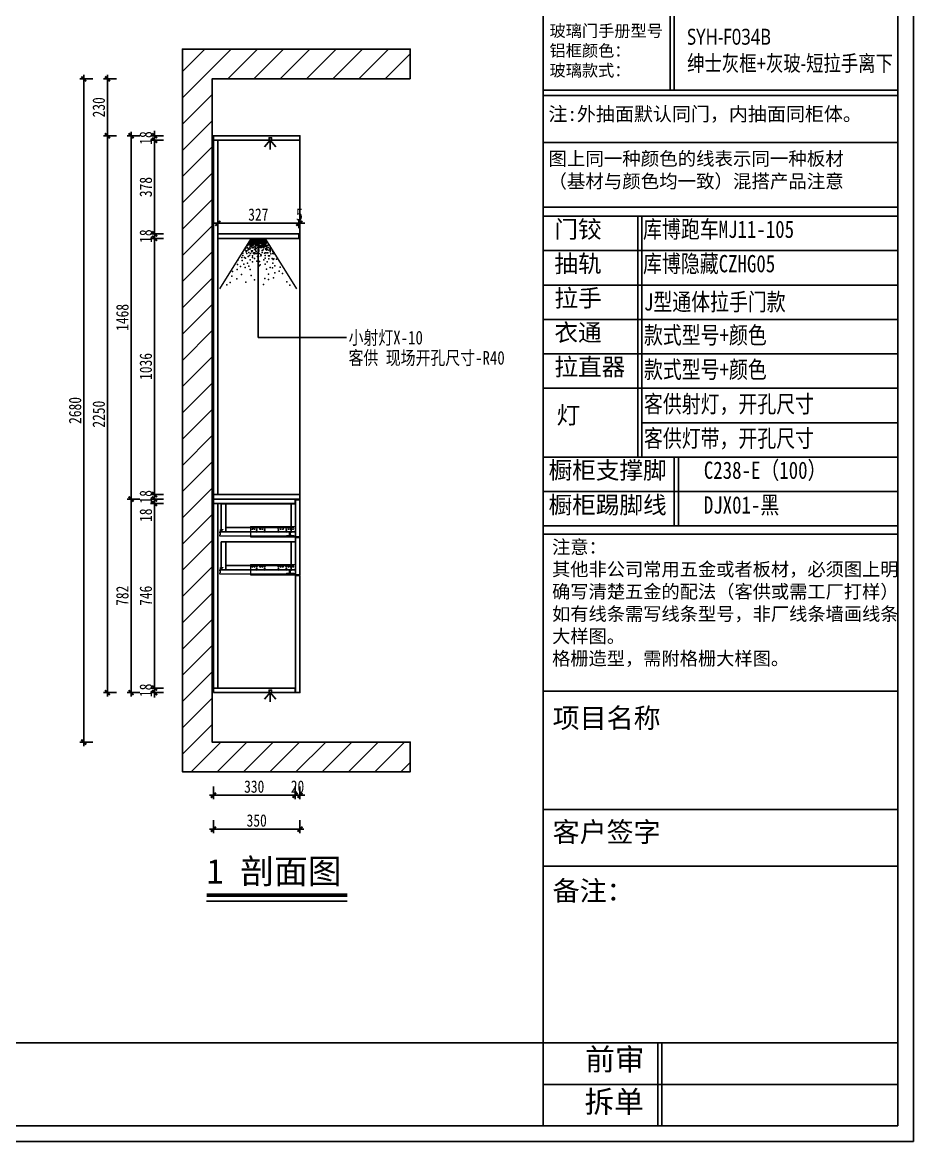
# Model space of a CAD drawing. Header units: millimetres. Extents: x -216611 to 71527, y -70596 to -44669.
# Drawn here: x 57269 to 60872, y -52389 to -47866 of the extents above; entities that cross this region are included whole.
import ezdxf
from ezdxf.enums import TextEntityAlignment as Align

# ---------------------------------------------------------------- set-up
doc = ezdxf.new("R2010")
doc.units = ezdxf.units.MM
for name, color, linetype in [('0 @ 1', 7, 'Continuous'), ('0-标注', 8, 'Continuous'), ('A-土建墙填充', 251, 'Continuous'), ('W-文字', 35, 'Continuous'), ('W-索引符号', 3, 'Continuous'), ('YQ_TEXT', 50, 'Continuous')]:
    doc.layers.add(name, color=color, linetype=linetype)
doc.layers.add('0-五金图层', color=8, linetype='Continuous', lineweight=9)
doc.styles.add('-黑体', font='simhei.ttf', dxfattribs={"width": 0.8})
doc.styles.get("Standard").update_dxf_attribs({"font": 'arial.ttf'})
doc.styles.add('宋体', font='')
doc.styles.add('家具尺寸文字', font='', dxfattribs={"width": 0.8})
doc.styles.add('黑体', font='simhei.ttf')
doc.styles.get('宋体').set_extended_font_data('SimSun')
doc.styles.get('家具尺寸文字').set_extended_font_data('SimSun')
doc.dimstyles.new('固装比例20', dxfattribs={"dimscale": 20, "dimtxt": 2.5, "dimasz": 1, "dimexe": 0.8, "dimexo": 1.2, "dimgap": 0.5, "dimtad": 1, "dimdec": 0, "dimdsep": 46, "dimtxsty": '家具尺寸文字', "dimblk": 'ARCHTICK', "dimcen": 0, "dimdle": 0.8, "dimclrd": 8, "dimclre": 8, "dimclrt": 2, "dimadec": 1, "dimazin": 2, "dimtfac": 1, "dimtdec": 4, "dimtix": 1, "dimtmove": 2, "dimatfit": 2, "dimfxl": 0, "dimtolj": 1, "dimtzin": 0, "dimarcsym": 0})

# ---------------------------------------------------------------- blocks, each defined once
blk = doc.blocks.new('*U69')
at = {"color": 8, "ltscale": 0.4}
for p, q in [((0, 0), (0, -42)), ((180, 0), (0, 0)), ((180, 0), (180, -42)), ((180, -38), (0, -38)), ((180, -42), (0, -42)), ((5, -36), (5, -38)), ((35, -36), (5, -36)), ((25.3, -35), (14.7, -35)), ((14.7, -36), (14.7, -35)), ((17.5, -22.8), (22.5, -22.8)), ((17.5, -22.8), (17.5, -26.2)), ((17.5, -26.2), (22.5, -26.2)), ((18, -35), (18, -26.2)), ((22, -35), (22, -26.2)), ((22.5, -22.8), (22.5, -26.2)), ((25.3, -36), (25.3, -35)), ((35, -36), (35, -38)), ((304.8, -22), (180, -22)), ((304.8, -38), (180, -38)), ((299.7, -12), (291.7, -12)), ((291.7, -12), (291.7, -13.5)), ((299.7, -13.5), (291.7, -13.5)), ((300.2, -22), (300.2, -14)), ((301.7, -22), (301.7, -14)), ((304.8, -26.1), (302.6, -26.1)), ((302.6, -26.1), (302.6, -33.6)), ((304.8, -33.9), (302.6, -33.9)), ((304.8, -22), (304.8, -26.1)), ((304.8, -33.9), (304.8, -38))]:
    blk.add_line(p, q, dxfattribs=at)
for centre in [(8, -8), (17, -8), (26, -8), (35, -8), (35, -20), (49, -8), (58, -8), (67, -8), (67, -20), (123, -8), (123, -20), (132, -8), (141, -8), (155, -8), (155, -20), (164, -8), (173, -8)]:
    blk.add_circle(centre, 3, dxfattribs=at)
for radius in [2, 0.5]:
    blk.add_arc((299.7, -14), radius, 0, 90, dxfattribs=at)
blk = doc.blocks.new('_ArchTick')
at = {"color": 0, "linetype": 'ByBlock', "const_width": 0.4}
blk.add_lwpolyline([(-0.5, -0.5), (0.5, 0.5)], dxfattribs=at)
blk = doc.blocks.new('*D130')
at = {"layer": '0-标注', "color": 8, "lineweight": -2, "transparency": 16777216}
for p, q in [((57839.4, -50556.7), (57787.4, -50556.7)), ((57803.4, -50556.7), (57803.4, -50536.7)), ((57803.4, -50574.7), (57803.4, -50556.7)), ((57839.4, -50574.7), (57787.4, -50574.7)), ((57803.4, -50574.7), (57803.4, -50594.7))]:
    blk.add_line(p, q, dxfattribs=at)
at = {"layer": 'Defpoints', "color": 0, "transparency": 16777216}
for p in [(57803.4, -50556.7), (58041.4, -50556.7), (58041.4, -50574.7)]:
    blk.add_point(p, dxfattribs=at)
at = {"layer": '0-标注', "color": 8, "lineweight": -2, "transparency": 16777216, "xscale": 20, "yscale": 20, "zscale": 20}
for p, rotation in [((57803.4, -50556.7), 270), ((57803.4, -50574.7), 90)]:
    blk.add_blockref('_ArchTick', p, dxfattribs=dict(at, rotation=rotation))
at = {"layer": '0-标注', "color": 2, "transparency": 16777216, "insert": (57768.4, -50565.7), "char_height": 50, "attachment_point": 5, "rotation": 90, "style": '家具尺寸文字'}
blk.add_mtext('\\A1;18', dxfattribs=at)
blk = doc.blocks.new('*D131')
at = {"layer": '0-标注', "color": 8, "lineweight": -2, "transparency": 16777216}
for p, q in [((57803.4, -50572.7), (57803.4, -49794.7)), ((57839.4, -49810.7), (57787.4, -49810.7)), ((57839.4, -50556.7), (57787.4, -50556.7))]:
    blk.add_line(p, q, dxfattribs=at)
at = {"layer": 'Defpoints', "color": 0, "transparency": 16777216}
for p in [(57803.4, -49810.7), (58041.4, -49810.7), (58041.4, -50556.7)]:
    blk.add_point(p, dxfattribs=at)
at = {"layer": '0-标注', "color": 8, "lineweight": -2, "transparency": 16777216, "xscale": 20, "yscale": 20, "zscale": 20}
for p, rotation in [((57803.4, -49810.7), 90), ((57803.4, -50556.7), 270)]:
    blk.add_blockref('_ArchTick', p, dxfattribs=dict(at, rotation=rotation))
at = {"layer": '0-标注', "color": 2, "transparency": 16777216, "insert": (57768.4, -50183.7), "char_height": 50, "attachment_point": 5, "rotation": 90, "style": '家具尺寸文字'}
blk.add_mtext('\\A1;746', dxfattribs=at)
blk = doc.blocks.new('*D132')
at = {"layer": '0-标注', "color": 8, "lineweight": -2, "transparency": 16777216}
for p, q in [((57839.4, -49792.7), (57787.4, -49792.7)), ((57803.4, -49792.7), (57803.4, -49772.7)), ((57803.4, -49810.7), (57803.4, -49792.7)), ((57839.4, -49810.7), (57787.4, -49810.7)), ((57803.4, -49810.7), (57803.4, -49830.7))]:
    blk.add_line(p, q, dxfattribs=at)
at = {"layer": 'Defpoints', "color": 0, "transparency": 16777216}
for p in [(57803.4, -49792.7), (58041.4, -49792.7), (58041.4, -49810.7)]:
    blk.add_point(p, dxfattribs=at)
at = {"layer": '0-标注', "color": 8, "lineweight": -2, "transparency": 16777216, "xscale": 20, "yscale": 20, "zscale": 20}
for p, rotation in [((57803.4, -49792.7), 270), ((57803.4, -49810.7), 90)]:
    blk.add_blockref('_ArchTick', p, dxfattribs=dict(at, rotation=rotation))
at = {"layer": '0-标注', "color": 2, "transparency": 16777216, "insert": (57768.4, -49858), "char_height": 50, "attachment_point": 5, "rotation": 90, "style": '家具尺寸文字'}
blk.add_mtext('\\A1;18', dxfattribs=at)
blk = doc.blocks.new('*D133')
at = {"layer": '0-标注', "color": 8, "lineweight": -2, "transparency": 16777216}
for p, q in [((57839.4, -49774.7), (57787.4, -49774.7)), ((57839.4, -49792.7), (57787.4, -49792.7)), ((57803.4, -49774.7), (57803.4, -49754.7)), ((57803.4, -49792.7), (57803.4, -49774.7)), ((57803.4, -49792.7), (57803.4, -49812.7))]:
    blk.add_line(p, q, dxfattribs=at)
at = {"layer": 'Defpoints', "color": 0, "transparency": 16777216}
for p in [(57803.4, -49774.7), (58041.4, -49774.7), (58041.4, -49792.7)]:
    blk.add_point(p, dxfattribs=at)
at = {"layer": '0-标注', "color": 8, "lineweight": -2, "transparency": 16777216, "xscale": 20, "yscale": 20, "zscale": 20}
for p, rotation in [((57803.4, -49774.7), 270), ((57803.4, -49792.7), 90)]:
    blk.add_blockref('_ArchTick', p, dxfattribs=dict(at, rotation=rotation))
at = {"layer": '0-标注', "color": 2, "transparency": 16777216, "insert": (57768.4, -49783.7), "char_height": 50, "attachment_point": 5, "rotation": 90, "style": '家具尺寸文字'}
blk.add_mtext('\\A1;18', dxfattribs=at)
blk = doc.blocks.new('*D134')
at = {"layer": '0-标注', "color": 8, "lineweight": -2, "transparency": 16777216}
for p, q in [((57839.4, -48739.2), (57787.4, -48739.2)), ((57803.4, -49790.7), (57803.4, -48723.2)), ((57839.4, -49774.7), (57787.4, -49774.7))]:
    blk.add_line(p, q, dxfattribs=at)
at = {"layer": 'Defpoints', "color": 0, "transparency": 16777216}
for p in [(57803.4, -48739.2), (58041.4, -48739.2), (58041.4, -49774.7)]:
    blk.add_point(p, dxfattribs=at)
at = {"layer": '0-标注', "color": 8, "lineweight": -2, "transparency": 16777216, "xscale": 20, "yscale": 20, "zscale": 20}
for p, rotation in [((57803.4, -48739.2), 90), ((57803.4, -49774.7), 270)]:
    blk.add_blockref('_ArchTick', p, dxfattribs=dict(at, rotation=rotation))
at = {"layer": '0-标注', "color": 2, "transparency": 16777216, "insert": (57768.4, -49256.9), "char_height": 50, "attachment_point": 5, "rotation": 90, "style": '家具尺寸文字'}
blk.add_mtext('\\A1;1036', dxfattribs=at)
blk = doc.blocks.new('*D135')
at = {"layer": '0-标注', "color": 8, "lineweight": -2, "transparency": 16777216}
for p, q in [((57803.4, -48721.2), (57803.4, -48701.2)), ((57839.4, -48721.2), (57787.4, -48721.2)), ((57839.4, -48739.2), (57787.4, -48739.2)), ((57803.4, -48739.2), (57803.4, -48721.2)), ((57803.4, -48739.2), (57803.4, -48759.2))]:
    blk.add_line(p, q, dxfattribs=at)
at = {"layer": 'Defpoints', "color": 0, "transparency": 16777216}
for p in [(57803.4, -48721.2), (58041.4, -48721.2), (58041.4, -48739.2)]:
    blk.add_point(p, dxfattribs=at)
at = {"layer": '0-标注', "color": 8, "lineweight": -2, "transparency": 16777216, "xscale": 20, "yscale": 20, "zscale": 20}
for p, rotation in [((57803.4, -48721.2), 270), ((57803.4, -48739.2), 90)]:
    blk.add_blockref('_ArchTick', p, dxfattribs=dict(at, rotation=rotation))
at = {"layer": '0-标注', "color": 2, "transparency": 16777216, "insert": (57768.4, -48730.2), "char_height": 50, "attachment_point": 5, "rotation": 90, "style": '家具尺寸文字'}
blk.add_mtext('\\A1;18', dxfattribs=at)
blk = doc.blocks.new('*D136')
at = {"layer": '0-标注', "color": 8, "lineweight": -2, "transparency": 16777216}
for p, q in [((57839.4, -48342.7), (57787.4, -48342.7)), ((57803.4, -48737.2), (57803.4, -48326.7)), ((57839.4, -48721.2), (57787.4, -48721.2))]:
    blk.add_line(p, q, dxfattribs=at)
at = {"layer": 'Defpoints', "color": 0, "transparency": 16777216}
for p in [(57803.4, -48342.7), (58041.4, -48342.7), (58041.4, -48721.2)]:
    blk.add_point(p, dxfattribs=at)
at = {"layer": '0-标注', "color": 8, "lineweight": -2, "transparency": 16777216, "xscale": 20, "yscale": 20, "zscale": 20}
for p, rotation in [((57803.4, -48342.7), 90), ((57803.4, -48721.2), 270)]:
    blk.add_blockref('_ArchTick', p, dxfattribs=dict(at, rotation=rotation))
at = {"layer": '0-标注', "color": 2, "transparency": 16777216, "insert": (57768.4, -48531.9), "char_height": 50, "attachment_point": 5, "rotation": 90, "style": '家具尺寸文字'}
blk.add_mtext('\\A1;378', dxfattribs=at)
blk = doc.blocks.new('*D137')
at = {"layer": '0-标注', "color": 8, "lineweight": -2, "transparency": 16777216}
for p, q in [((57839.4, -48324.7), (57787.4, -48324.7)), ((57839.4, -48342.7), (57787.4, -48342.7)), ((57803.4, -48324.7), (57803.4, -48304.7)), ((57803.4, -48342.7), (57803.4, -48324.7)), ((57803.4, -48342.7), (57803.4, -48362.7))]:
    blk.add_line(p, q, dxfattribs=at)
at = {"layer": 'Defpoints', "color": 0, "transparency": 16777216}
for p in [(57803.4, -48324.7), (58041.4, -48324.7), (58041.4, -48342.7)]:
    blk.add_point(p, dxfattribs=at)
at = {"layer": '0-标注', "color": 8, "lineweight": -2, "transparency": 16777216, "xscale": 20, "yscale": 20, "zscale": 20}
for p, rotation in [((57803.4, -48324.7), 270), ((57803.4, -48342.7), 90)]:
    blk.add_blockref('_ArchTick', p, dxfattribs=dict(at, rotation=rotation))
at = {"layer": '0-标注', "color": 2, "transparency": 16777216, "insert": (57768.4, -48333.7), "char_height": 50, "attachment_point": 5, "rotation": 90, "style": '家具尺寸文字'}
blk.add_mtext('\\A1;18', dxfattribs=at)
blk = doc.blocks.new('*D138')
at = {"layer": '0-标注', "color": 8, "lineweight": -2, "transparency": 16777216}
for p, q in [((57744.6, -49792.7), (57692.6, -49792.7)), ((57708.6, -50590.7), (57708.6, -49776.7)), ((57744.6, -50574.7), (57692.6, -50574.7))]:
    blk.add_line(p, q, dxfattribs=at)
at = {"layer": 'Defpoints', "color": 0, "transparency": 16777216}
for p in [(57708.6, -49792.7), (58041.4, -49792.7), (58041.4, -50574.7)]:
    blk.add_point(p, dxfattribs=at)
at = {"layer": '0-标注', "color": 8, "lineweight": -2, "transparency": 16777216, "xscale": 20, "yscale": 20, "zscale": 20}
for p, rotation in [((57708.6, -49792.7), 90), ((57708.6, -50574.7), 270)]:
    blk.add_blockref('_ArchTick', p, dxfattribs=dict(at, rotation=rotation))
at = {"layer": '0-标注', "color": 2, "transparency": 16777216, "insert": (57673.6, -50183.7), "char_height": 50, "attachment_point": 5, "rotation": 90, "style": '家具尺寸文字'}
blk.add_mtext('\\A1;782', dxfattribs=at)
blk = doc.blocks.new('*D139')
at = {"layer": '0-标注', "color": 8, "lineweight": -2, "transparency": 16777216}
for p, q in [((57744.6, -48324.7), (57692.6, -48324.7)), ((57708.6, -49808.7), (57708.6, -48308.7)), ((57744.6, -49792.7), (57692.6, -49792.7))]:
    blk.add_line(p, q, dxfattribs=at)
at = {"layer": 'Defpoints', "color": 0, "transparency": 16777216}
for p in [(57708.6, -48324.7), (58041.4, -48324.7), (58041.4, -49792.7)]:
    blk.add_point(p, dxfattribs=at)
at = {"layer": '0-标注', "color": 8, "lineweight": -2, "transparency": 16777216, "xscale": 20, "yscale": 20, "zscale": 20}
for p, rotation in [((57708.6, -48324.7), 90), ((57708.6, -49792.7), 270)]:
    blk.add_blockref('_ArchTick', p, dxfattribs=dict(at, rotation=rotation))
at = {"layer": '0-标注', "color": 2, "transparency": 16777216, "insert": (57673.6, -49058.7), "char_height": 50, "attachment_point": 5, "rotation": 90, "style": '家具尺寸文字'}
blk.add_mtext('\\A1;1468', dxfattribs=at)
blk = doc.blocks.new('*D160')
at = {"layer": '0-标注', "color": 8, "lineweight": -2, "transparency": 16777216}
for p, q in [((57649.2, -48324.7), (57597.2, -48324.7)), ((57613.2, -50590.7), (57613.2, -48308.7)), ((57649.2, -50574.7), (57597.2, -50574.7))]:
    blk.add_line(p, q, dxfattribs=at)
at = {"layer": 'Defpoints', "color": 0, "transparency": 16777216}
for p in [(57613.2, -48324.7), (58041.4, -48324.7), (58041.4, -50574.7)]:
    blk.add_point(p, dxfattribs=at)
at = {"layer": '0-标注', "color": 8, "lineweight": -2, "transparency": 16777216, "xscale": 20, "yscale": 20, "zscale": 20}
for p, rotation in [((57613.2, -48324.7), 90), ((57613.2, -50574.7), 270)]:
    blk.add_blockref('_ArchTick', p, dxfattribs=dict(at, rotation=rotation))
at = {"layer": '0-标注', "color": 2, "transparency": 16777216, "insert": (57578.2, -49449.7), "char_height": 50, "attachment_point": 5, "rotation": 90, "style": '家具尺寸文字'}
blk.add_mtext('\\A1;2250', dxfattribs=at)
blk = doc.blocks.new('*D140')
at = {"layer": '0-标注', "color": 8, "lineweight": -2, "transparency": 16777216}
for p, q in [((58041.4, -50953.9), (58041.4, -51005.9)), ((58371.4, -50953.9), (58371.4, -51005.9)), ((58025.4, -50989.9), (58387.4, -50989.9))]:
    blk.add_line(p, q, dxfattribs=at)
at = {"layer": 'Defpoints', "color": 0, "transparency": 16777216}
for p in [(58041.4, -50574.7), (58371.4, -50574.7), (58371.4, -50989.9)]:
    blk.add_point(p, dxfattribs=at)
at = {"layer": '0-标注', "color": 8, "lineweight": -2, "transparency": 16777216, "xscale": 20, "yscale": 20, "zscale": 20, "rotation": 180}
blk.add_blockref('_ArchTick', (58041.4, -50989.9), dxfattribs=at)
at = {"layer": '0-标注', "color": 8, "lineweight": -2, "transparency": 16777216, "xscale": 20, "yscale": 20, "zscale": 20}
blk.add_blockref('_ArchTick', (58371.4, -50989.9), dxfattribs=at)
at = {"layer": '0-标注', "color": 2, "transparency": 16777216, "insert": (58206.4, -50954.9), "char_height": 50, "attachment_point": 5, "style": '家具尺寸文字'}
blk.add_mtext('\\A1;330', dxfattribs=at)
blk = doc.blocks.new('*D141')
at = {"layer": '0-标注', "color": 8, "lineweight": -2, "transparency": 16777216}
for p, q in [((58371.4, -50953.9), (58371.4, -51005.9)), ((58391.4, -50953.9), (58391.4, -51005.9)), ((58371.4, -50989.9), (58351.4, -50989.9)), ((58371.4, -50989.9), (58391.4, -50989.9)), ((58391.4, -50989.9), (58411.4, -50989.9))]:
    blk.add_line(p, q, dxfattribs=at)
at = {"layer": 'Defpoints', "color": 0, "transparency": 16777216}
for p in [(58371.4, -50574.7), (58391.4, -50574.7), (58391.4, -50989.9)]:
    blk.add_point(p, dxfattribs=at)
at = {"layer": '0-标注', "color": 8, "lineweight": -2, "transparency": 16777216, "xscale": 20, "yscale": 20, "zscale": 20}
blk.add_blockref('_ArchTick', (58371.4, -50989.9), dxfattribs=at)
at = {"layer": '0-标注', "color": 8, "lineweight": -2, "transparency": 16777216, "xscale": 20, "yscale": 20, "zscale": 20, "rotation": 180}
blk.add_blockref('_ArchTick', (58391.4, -50989.9), dxfattribs=at)
at = {"layer": '0-标注', "color": 2, "transparency": 16777216, "insert": (58381.4, -50954.9), "char_height": 50, "attachment_point": 5, "style": '家具尺寸文字'}
blk.add_mtext('\\A1;20', dxfattribs=at)
blk = doc.blocks.new('*D161')
at = {"layer": '0-标注', "color": 8, "lineweight": -2, "transparency": 16777216}
for p, q in [((58041.4, -51091), (58041.4, -51143)), ((58391.4, -51091), (58391.4, -51143)), ((58025.4, -51127), (58407.4, -51127))]:
    blk.add_line(p, q, dxfattribs=at)
at = {"layer": 'Defpoints', "color": 0, "transparency": 16777216}
for p in [(58041.4, -50570.7), (58391.4, -50570.7), (58391.4, -51127)]:
    blk.add_point(p, dxfattribs=at)
at = {"layer": '0-标注', "color": 8, "lineweight": -2, "transparency": 16777216, "xscale": 20, "yscale": 20, "zscale": 20, "rotation": 180}
blk.add_blockref('_ArchTick', (58041.4, -51127), dxfattribs=at)
at = {"layer": '0-标注', "color": 8, "lineweight": -2, "transparency": 16777216, "xscale": 20, "yscale": 20, "zscale": 20}
blk.add_blockref('_ArchTick', (58391.4, -51127), dxfattribs=at)
at = {"layer": '0-标注', "color": 2, "transparency": 16777216, "insert": (58216.4, -51092), "char_height": 50, "attachment_point": 5, "style": '家具尺寸文字'}
blk.add_mtext('\\A1;350', dxfattribs=at)
blk = doc.blocks.new('灯光')
at = {"layer": '0-五金图层', "color": 1}
for p, q in [((125.2, 200.5), (0, 0)), ((185.2, 204.3), (125.2, 204.3)), ((125.2, 200.5), (125.2, 204.3)), ((125.2, 200.5), (185.2, 200.5)), ((185.2, 200.5), (185.2, 204.3)), ((185.2, 200.5), (310.5, 0))]:
    blk.add_line(p, q, dxfattribs=at)
for p in [(118.7, 184.6), (119.7, 190.1), (120.7, 191.4), (122.4, 189), (123.1, 195.8), (123.1, 185.3), (123.5, 192.1), (123.8, 197.2), (124.1, 193.4), (124.5, 192.8), (124.5, 184.6), (125.2, 194.5), (125.8, 196.8), (126.5, 200.2), (126.5, 198.9), (126.9, 196.1), (127.1, 200), (127.3, 187), (127.5, 196.1), (128.2, 182.6), (129.2, 191.1), (129.9, 200.5), (130.2, 197.8), (130.6, 189), (131.3, 200), (131.6, 198.5), (132.6, 195.5), (133.3, 197.5), (133.6, 200.5), (133.6, 199.9), (133.6, 190.1), (133.9, 182.9), (134, 196.1), (134.3, 196.5), (134.7, 198.9), (134.7, 196.1), (134.7, 195.5), (134.7, 193.8), (135, 194.1), (135.3, 200.5), (135.3, 197.2), (136.4, 189), (136.7, 200.2), (136.7, 196.1), (137.4, 184.6), (137.7, 192.1), (138, 200.5), (138, 198.2), (139.7, 198.2), (140.1, 199.9), (140.1, 197.8), (140.5, 192), (140.8, 198.9), (140.8, 195.1), (141.1, 192.1), (142.1, 199.5), (143.1, 200.5), (143.5, 197.2), (143.5, 195.8), (143.5, 193), (143.8, 200.5), (144.2, 192.4), (144.5, 198.2), (144.5, 188.4), (144.8, 199.9), (145.2, 193.8), (145.5, 200.5), (145.5, 184.9), (146.5, 199.2), (146.9, 199.2), (147.5, 197.2), (147.5, 196), (148.2, 199.9), (148.5, 192), (149.2, 199.9), (149.6, 197.2), (149.6, 196.5), (149.6, 183.3), (149.9, 199.2), (149.9, 186), (150.6, 200.5), (150.6, 181.9), (151.3, 197.8), (151.3, 194.8), (152, 199.2), (152.3, 199.9), (152.6, 197.2), (152.6, 193.1), (152.8, 189.6), (153, 196.1), (153.3, 195.5), (153.6, 190), (154.3, 196.1), (154.7, 200.2), (154.7, 198.2), (155.6, 186), (155.7, 197.2), (155.7, 193.4), (156, 199.9), (156.4, 194.1), (157.4, 197.8), (158.1, 198.5), (158.1, 196.5), (158.1, 184.3), (158.7, 199.9), (158.7, 197.2), (158.7, 181.9), (159.1, 188.7), (159.4, 198.9), (159.4, 190.1), (160.1, 197.5), (161.5, 197.2), (161.8, 187), (162.1, 191.7), (162.5, 200.5), (162.5, 198.2), (162.5, 196.1), (162.7, 194), (162.7, 186), (163.1, 199.9), (163.7, 190), (164.5, 196.8), (164.5, 184.6), (165.2, 200.5), (165.2, 195.8), (165.5, 198.9), (166.2, 199.5), (166.9, 198.9), (167.9, 200.5), (167.9, 198.5), (167.9, 194.1), (167.9, 192.8), (167.9, 190.1), (168.6, 200.5), (168.9, 197.2), (168.9, 193.1), (169.9, 184.6), (170.6, 198.9), (170.6, 198.5), (170.6, 191.7), (171.3, 196.5), (171.8, 187), (171.8, 184.9), (172, 188.7), (172.3, 200.9), (172.6, 182.9), (173, 198.9), (173.3, 196.8), (174, 187.3), (174.3, 199.5), (174.7, 198.2), (175, 200.5), (175.9, 194), (176, 199.2), (176.4, 199.9), (176.4, 195.5), (176.7, 192.4), (176.7, 185.7), (176.9, 190), (177.1, 183.6), (178.4, 200.5), (178.4, 197.8), (178.4, 189), (178.8, 195.1), (178.8, 193.4), (179.1, 200.5), (179.8, 200.5), (179.9, 187), (180.1, 189.7), (180.4, 199.5), (180.8, 196.8), (181.1, 198.9), (182.1, 191.7), (183.5, 200.2), (184.2, 196.1), (184.2, 182.9), (184.9, 198.2), (184.9, 181.2), (185, 186), (185.2, 201.2), (185.2, 192.1), (185.5, 196.8), (185.5, 186.7), (186, 184.9), (188.2, 184.3), (189.3, 191.7), (191.6, 189.7), (194.4, 185.7), (197.4, 181.9), (94.3, 144.3), (101.8, 157.5), (105, 163.7), (106.2, 166), (107.1, 149.6), (107.5, 153.5), (109.9, 153.8), (110.6, 143), (111.1, 173.8), (112.6, 165.3), (114.3, 176.2), (115.2, 157.7), (116.2, 163.7), (118, 179.2), (118, 147.7), (119.1, 160.1), (122.2, 180.9), (122.2, 168.8), (123.1, 175.5), (123.8, 161.6), (124.1, 169.7), (125.3, 143.5), (129.3, 153.6), (130.3, 149.6), (131.3, 165.8), (133, 180.6), (133.3, 176.8), (133.3, 175.5), (133.3, 154.2), (134.4, 176.9), (134.4, 173.8), (135.3, 180.9), (136.4, 166.8), (136.4, 142.5), (136.7, 167.4), (138, 145.3), (138, 142.7), (141.5, 160.7), (142.5, 170.4), (142.5, 145.6), (142.5, 141.5), (144.5, 174.8), (144.5, 160.7), (145.2, 154.8), (146.9, 180.9), (146.9, 165.7), (147.5, 180.9), (147.5, 174.1), (147.5, 150.8), (147.9, 163), (148.5, 142.5), (150.6, 174.8), (153.6, 144.5), (154.1, 166.8), (156.6, 179.9), (156.7, 175.2), (157, 174.5), (157.7, 170.8), (158.4, 155.9), (158.7, 166.7), (158.7, 161.7), (159.1, 152.1), (159.7, 143.5), (160.1, 169.4), (162.1, 177.2), (162.7, 171.8), (164.7, 167.8), (166.8, 138.5), (167.6, 135.9), (168.2, 173.8), (169, 166.8), (170.8, 168.8), (171.8, 174.8), (171.8, 154.6), (172, 147.4), (172.3, 176.2), (173.3, 169.7), (176, 158.2), (177.1, 165.3), (179.4, 180.6), (180.1, 170.8), (181.5, 180.9), (181.9, 144.5), (182.9, 173.8), (184.9, 174.8), (185, 171.8), (185, 161.7), (186, 171.8), (186, 145.6), (186.6, 158.9), (189.6, 174.8), (190.3, 169.4), (191, 164.7), (191, 156.7), (191.3, 175.5), (191.3, 146.4), (192, 174.8), (192.7, 159.6), (195.1, 145.6), (196.7, 177.2), (198.1, 167), (198.4, 155.9), (203.2, 173.5), (203.2, 161.7), (204.2, 149.4), (205.2, 166.8), (205.5, 162.3), (206.2, 154.6), (207.2, 141.5), (214, 157.2), (215.3, 151.6), (215.3, 142.5), (217.8, 149.1), (220.8, 141.3), (71.7, 98.1), (73.7, 116.3), (83.8, 91), (89.5, 126.4), (90.6, 115), (93.9, 135.5), (97.3, 100.4), (101, 126.4), (105, 124.3), (113.1, 104.1), (115.2, 131.4), (118.4, 91.3), (121.2, 135.5), (122.8, 118), (132.4, 126.4), (132.6, 133.2), (132.6, 109), (140.5, 123.3), (149.9, 111.6), (152.6, 130.4), (157.7, 130.4), (159.7, 93), (161.8, 110.6), (164.5, 97), (166.8, 133.4), (179.1, 117), (184, 134.4), (184, 124.3), (184.5, 100.1), (192, 109.2), (197.1, 133.4), (199.4, 121.4), (201.2, 133.4), (212.3, 122.3), (215.3, 104.1), (216.3, 119.3), (219.4, 121.3), (222.5, 93), (229.5, 120.3), (241.6, 110.2), (49.4, 51.6), (52.4, 70.8), (70.6, 77.9), (88.9, 58.7), (102.8, 86.5), (123.3, 77.9), (127.3, 53.7), (155.6, 62.7), (189.9, 79.1), (197.1, 59.7), (204.2, 86), (214.3, 85), (223.4, 64.8), (240.6, 71.8), (244.7, 88), (253.8, 61.7), (29.2, 16.3), (42.3, 26.4), (69.6, 40.5), (106.1, 27.4), (140.5, 36.5), (177.9, 17.3), (182.9, 42.5), (198.1, 37.5), (217.3, 44.6), (271, 28.4), (284.1, 15.3)]:
    blk.add_point(p, dxfattribs=at)
blk = doc.blocks.new('*D162')
at = {"layer": '0-标注', "color": 8, "lineweight": -2, "transparency": 16777216}
for p, q in [((57649.2, -48094.7), (57597.2, -48094.7)), ((57613.2, -48340.7), (57613.2, -48078.7)), ((57649.2, -48324.7), (57597.2, -48324.7))]:
    blk.add_line(p, q, dxfattribs=at)
at = {"layer": 'Defpoints', "color": 0, "transparency": 16777216}
for p in [(57613.2, -48094.7), (58041.4, -48094.7), (58041.4, -48324.7)]:
    blk.add_point(p, dxfattribs=at)
at = {"layer": '0-标注', "color": 8, "lineweight": -2, "transparency": 16777216, "xscale": 20, "yscale": 20, "zscale": 20}
for p, rotation in [((57613.2, -48094.7), 90), ((57613.2, -48324.7), 270)]:
    blk.add_blockref('_ArchTick', p, dxfattribs=dict(at, rotation=rotation))
at = {"layer": '0-标注', "color": 2, "transparency": 16777216, "insert": (57578.2, -48209.7), "char_height": 50, "attachment_point": 5, "rotation": 90, "style": '家具尺寸文字'}
blk.add_mtext('\\A1;230', dxfattribs=at)
blk = doc.blocks.new('*D163')
at = {"layer": '0-标注', "color": 8, "lineweight": -2, "transparency": 16777216}
for p, q in [((57553.4, -48094.7), (57501.4, -48094.7)), ((57517.4, -50790.7), (57517.4, -48078.7)), ((57553.4, -50774.7), (57501.4, -50774.7))]:
    blk.add_line(p, q, dxfattribs=at)
at = {"layer": 'Defpoints', "color": 0, "transparency": 16777216}
for p in [(57517.4, -48094.7), (58036.4, -48094.7), (58036.4, -50774.7)]:
    blk.add_point(p, dxfattribs=at)
at = {"layer": '0-标注', "color": 8, "lineweight": -2, "transparency": 16777216, "xscale": 20, "yscale": 20, "zscale": 20}
for p, rotation in [((57517.4, -48094.7), 90), ((57517.4, -50774.7), 270)]:
    blk.add_blockref('_ArchTick', p, dxfattribs=dict(at, rotation=rotation))
at = {"layer": '0-标注', "color": 2, "transparency": 16777216, "insert": (57482.4, -49434.7), "char_height": 50, "attachment_point": 5, "rotation": 90, "style": '家具尺寸文字'}
blk.add_mtext('\\A1;2680', dxfattribs=at)
blk = doc.blocks.new('*D142')
at = {"layer": '0-标注', "color": 8, "lineweight": -2, "transparency": 16777216}
for p, q in [((58386.4, -48698.4), (58386.4, -48662.3)), ((58391.4, -48698.4), (58391.4, -48662.3)), ((58386.4, -48678.3), (58366.4, -48678.3)), ((58391.4, -48678.3), (58386.4, -48678.3)), ((58391.4, -48678.3), (58411.4, -48678.3))]:
    blk.add_line(p, q, dxfattribs=at)
at = {"layer": 'Defpoints', "color": 0, "transparency": 16777216}
for p in [(58386.4, -48678.3), (58386.4, -48722.4), (58391.4, -48722.4)]:
    blk.add_point(p, dxfattribs=at)
at = {"layer": '0-标注', "color": 8, "lineweight": -2, "transparency": 16777216, "xscale": 20, "yscale": 20, "zscale": 20}
blk.add_blockref('_ArchTick', (58386.4, -48678.3), dxfattribs=at)
at = {"layer": '0-标注', "color": 8, "lineweight": -2, "transparency": 16777216, "xscale": 20, "yscale": 20, "zscale": 20, "rotation": 180}
blk.add_blockref('_ArchTick', (58391.4, -48678.3), dxfattribs=at)
at = {"layer": '0-标注', "color": 2, "transparency": 16777216, "insert": (58388.9, -48643.3), "char_height": 50, "attachment_point": 5, "style": '家具尺寸文字'}
blk.add_mtext('\\A1;5', dxfattribs=at)
blk = doc.blocks.new('*D143')
at = {"layer": '0-标注', "color": 8, "lineweight": -2, "transparency": 16777216}
for p, q in [((58059.4, -48698.4), (58059.4, -48662.3)), ((58386.4, -48698.4), (58386.4, -48662.3)), ((58402.4, -48678.3), (58043.4, -48678.3))]:
    blk.add_line(p, q, dxfattribs=at)
at = {"layer": 'Defpoints', "color": 0, "transparency": 16777216}
for p in [(58059.4, -48678.3), (58059.4, -48722.4), (58386.4, -48722.4)]:
    blk.add_point(p, dxfattribs=at)
at = {"layer": '0-标注', "color": 8, "lineweight": -2, "transparency": 16777216, "xscale": 20, "yscale": 20, "zscale": 20, "rotation": 180}
blk.add_blockref('_ArchTick', (58059.4, -48678.3), dxfattribs=at)
at = {"layer": '0-标注', "color": 8, "lineweight": -2, "transparency": 16777216, "xscale": 20, "yscale": 20, "zscale": 20}
blk.add_blockref('_ArchTick', (58386.4, -48678.3), dxfattribs=at)
at = {"layer": '0-标注', "color": 2, "transparency": 16777216, "insert": (58222.9, -48643.3), "char_height": 50, "attachment_point": 5, "style": '家具尺寸文字'}
blk.add_mtext('\\A1;327', dxfattribs=at)
blk = doc.blocks.new('yq_arrow2')
at = {"linetype": 'ByBlock'}
blk.add_line((0, 0), (-1, 0), dxfattribs=at)
for points in [[(-0.86, 0.67), (-0.6, 0.85), (-0.24, 0), (0, 0)], [(-0.86, -0.67), (-0.6, -0.85), (-0.24, 0), (0, 0)]]:
    blk.add_solid(points, dxfattribs=at)
blk = doc.blocks.new('A$C398a0407')
for p, q in [((8134, 64), (8134, 6784)), ((8647.7, 5632.1), (8647.7, 4249.2)), ((8664.1, 5632.1), (8664.1, 4249.2)), ((8134, 4249.2), (9568, 4249.2)), ((8134, 4227.4), (9568, 4227.4)), ((8134, 4037), (9568, 4037)), ((8134, 3776.6), (9568, 3776.6)), ((8134, 3739.6), (9568, 3739.6)), ((8516.8, 3739.6), (8516.8, 3044.2)), ((8533.3, 3739.6), (8533.3, 3044.2)), ((8134, 3600.5), (9568, 3600.5)), ((8134, 3461.4), (9568, 3461.4)), ((8134, 3322.3), (9568, 3322.3)), ((8134, 3183.3), (9568, 3183.3)), ((8134, 3183.3), (9568, 3183.3)), ((8134, 3044.2), (9568, 3044.2)), ((8134, 3044.2), (9568, 3044.2)), ((8516.8, 3044.2), (8516.8, 2766.1)), ((8533.3, 3044.2), (8533.3, 2766.1)), ((8533.3, 2905.1), (9568, 2905.1)), ((8134, 2766.1), (9568, 2766.1)), ((8664.4, 2766.1), (8664.4, 2487.9)), ((8680.9, 2766.1), (8680.9, 2487.9)), ((8134, 2627), (9568, 2627)), ((8134, 2627), (9568, 2627)), ((8134, 2487.9), (9568, 2487.9)), ((8134, 2454.1), (9568, 2454.1)), ((8134, 2454.1), (9568, 2454.1)), ((8134, 2454.1), (9568, 2454.1)), ((8134, 1819.9), (9568, 1819.9)), ((8134, 1342.7), (9568, 1342.7)), ((8134, 1112.5), (9568, 1112.5)), ((443.2, 399), (9568, 399)), ((8598.6, 399), (8598.6, 64)), ((8614.7, 399), (8614.7, 64)), ((8134, 231.5), (9568, 231.5))]:
    blk.add_line(p, q)
for points in [[(9632, 0), (0, 0), (0, 6848), (9632, 6848)], [(9568, 64), (64, 64), (64, 6784), (9568, 6784)]]:
    blk.add_lwpolyline(points, close=True)
at = {"color": 8, "attachment_point": 1, "style": '宋体'}
for s, width, gutter_width, insert, char_height in [('玻璃门手册型号\\P铝框颜色：\\P玻璃款式：', 575.66, 12.1, (8160.3, 4512.8), 48), ('门铰', 580.458, 12.2, (8179.9, 3722), 70), ('抽轨', 580.458, 12.2, (8179.9, 3583), 70), ('拉手', 580.458, 12.2, (8179.9, 3443.9), 70), ('衣通', 580.458, 12.2, (8179.9, 3304.8), 70), ('拉直器', 580.458, 12.2, (8179.9, 3165.7), 70), ('灯', 580.458, 12.2, (8188.5, 2970.9), 70), ('橱柜支撑脚', 580.458, 12.2, (8156.4, 2748.2), 70), ('橱柜踢脚线', 580.458, 12.2, (8156.4, 2607.9), 70), ('前审', 479.717, 10.1, (8304.3, 376.5), 88), ('拆单', 479.717, 10.1, (8301.5, 205.4), 88)]:
    blk.add_mtext_dynamic_manual_height_columns(s, width=width, gutter_width=gutter_width, heights=[0], dxfattribs=dict(at, insert=insert, char_height=char_height))
at = {"attachment_point": 1, "style": '宋体'}
for s, width, gutter_width, insert, char_height in [('注:外抽面默认同门，内抽面同柜体。', 1290.05, 10.1, (8155.9, 4181), 56.296), ('{\\fMicrosoft YaHei|b0|i0|c134|p34;\\C2;注意：\\P其他非公司常用五金或者板材，必须图上明确写清楚五金的配法（客供或需工厂打样）\\P如有线条需写线条型号，非厂线条墙画线条大样图。\\P格栅造型，需附格栅大样图。}', 1407.047, 8.44, (8170.5, 2430.1), 54.045)]:
    blk.add_mtext_dynamic_manual_height_columns(s, width=width, gutter_width=gutter_width, heights=[0], dxfattribs=dict(at, insert=insert, char_height=char_height))
at = {"color": 1, "insert": (8155.9, 3999.7), "char_height": 54.688, "attachment_point": 1, "style": '宋体'}
blk.add_mtext_dynamic_manual_height_columns('图上同一种颜色的线表示同一种板材\\P（基材与颜色均一致）混搭产品注意', width=1290.05, gutter_width=10.1, heights=[0], dxfattribs=at)
at = {"layer": '0 @ 1', "color": 30, "char_height": 80, "width": 452.345, "attachment_point": 1}
for s, insert in [('{\\fSimSun|b0|i0|c134|p2;项目名称}', (8172.7, 1751.7)), ('{\\fSimSun|b0|i0|c134|p2;客户签字}', (8172.7, 1291.3)), ('{\\fSimSun|b0|i0|c134|p2;备注：}', (8172.7, 1053.7))]:
    blk.add_mtext(s, dxfattribs=dict(at, insert=insert))

msp = doc.modelspace()

# ---------------------------------------------------------------- hatches: boundary and pattern name
at = {"layer": 'A-土建墙填充', "true_color": 0x636466}
h = msp.add_hatch(dxfattribs=at)
h.set_pattern_fill('ANSI31', color=251, scale=600)
h.set_pattern_definition([(45, (-899735.926, 597894.27), (-53.0330086, 53.0330086), [])])
h.paths.add_polyline_path([(58036.4, -48094.7), (58837, -48094.7), (58837, -47974.7), (57916.4, -47974.7), (57916.4, -50894.7), (58837, -50894.7), (58837, -50774.7), (58036.4, -50774.7)])

# ---------------------------------------------------------------- linework, layer by layer
at = {"color": 155}
for p, q in [((58271.4, -48342.7), (58248.5, -48369.8)), ((58271.4, -48342.7), (58271.4, -48380.5)), ((58271.4, -48342.7), (58294.3, -48369.8)), ((58271.4, -50574.7), (58248.5, -50601.8)), ((58271.4, -50574.7), (58271.4, -50612.5)), ((58271.4, -50574.7), (58294.3, -50601.8))]:
    msp.add_line(p, q, dxfattribs=at)
msp.add_line((58391.4, -48342.7), (58391.4, -49774.7))
at = {"color": 251, "true_color": 0x636466}
msp.add_lwpolyline([(58837, -48094.7), (58837, -47974.7), (57916.4, -47974.7), (57916.4, -50894.7), (58837, -50894.7), (58837, -50774.7), (58036.4, -50774.7), (58036.4, -48094.7)], close=True, dxfattribs=at)
for points in [[(58041.4, -48342.7), (58391.4, -48342.7), (58391.4, -48324.7), (58041.4, -48324.7)], [(58041.4, -49774.7), (58041.4, -48342.7), (58059.4, -48342.7), (58059.4, -49774.7)], [(58059.4, -48721.2), (58386.4, -48721.2), (58386.4, -48739.2), (58059.4, -48739.2)], [(58041.4, -49792.7), (58391.4, -49792.7), (58391.4, -49774.7), (58041.4, -49774.7)], [(58041.4, -49810.7), (58371.4, -49810.7), (58371.4, -49792.7), (58041.4, -49792.7)], [(58041.4, -50556.7), (58041.4, -49810.7), (58059.4, -49810.7), (58059.4, -50556.7)], [(58073.4, -49812.7), (58373.4, -49812.7), (58373.4, -49925.7), (58073.4, -49925.7)], [(58073.4, -49925.7), (58091.4, -49925.7), (58091.4, -49812.7), (58073.4, -49812.7)], [(58355.4, -49925.7), (58373.4, -49925.7), (58373.4, -49812.7), (58355.4, -49812.7)], [(58091.4, -49925.7), (58355.4, -49925.7), (58355.4, -49907.7), (58091.4, -49907.7)], [(58073.4, -49965.7), (58373.4, -49965.7), (58373.4, -50078.7), (58073.4, -50078.7)], [(58073.4, -50078.7), (58091.4, -50078.7), (58091.4, -49965.7), (58073.4, -49965.7)], [(58355.4, -50078.7), (58373.4, -50078.7), (58373.4, -49965.7), (58355.4, -49965.7)], [(58091.4, -50078.7), (58355.4, -50078.7), (58355.4, -50060.7), (58091.4, -50060.7)], [(58041.4, -50574.7), (58371.4, -50574.7), (58371.4, -50556.7), (58041.4, -50556.7)]]:
    msp.add_lwpolyline(points, close=True)
at = {"color": 155}
for points in [[(58266.4, -48342.7), (58276.4, -48342.7), (58276.4, -48332.7), (58266.4, -48332.7)], [(58266.4, -50574.7), (58276.4, -50574.7), (58276.4, -50564.7), (58266.4, -50564.7)]]:
    msp.add_lwpolyline(points, close=True, dxfattribs=at)
at = {"color": 1, "true_color": 0xff1e00}
for points in [[(58373.4, -49945.7), (58373.4, -49795.7), (58391.4, -49795.7), (58391.4, -49945.7)], [(58373.4, -50098.7), (58373.4, -49948.7), (58391.4, -49948.7), (58391.4, -50098.7)], [(58373.4, -50574.7), (58373.4, -50101.7), (58391.4, -50101.7), (58391.4, -50574.7)]]:
    msp.add_lwpolyline(points, close=True, dxfattribs=at)
at = {"layer": 'W-文字'}
msp.add_line((58014, -51417.5), (58582.5, -51417.5), dxfattribs=at)
at = {"layer": 'W-文字', "const_width": 16}
msp.add_lwpolyline([(58014, -51393.5), (58582.5, -51393.5)], dxfattribs=at)

# ---------------------------------------------------------------- block references
msp.add_blockref('A$C398a0407', (51239.9, -52389.4))
at = {"layer": '0-五金图层'}
msp.add_blockref('灯光', (58066.6, -48943.5), dxfattribs=at)
at = {"layer": '0-五金图层', "xscale": -1}
for p in [(58371.4, -49903.7), (58371.4, -50056.7)]:
    msp.add_blockref('*U69', p, dxfattribs=at)

# ---------------------------------------------------------------- texts
at = {"attachment_point": 1, "style": '-黑体'}
for s, width, gutter_width, insert, char_height in [('{\\fMicrosoft YaHei|b0|i0|c134|p34;SYH-F034B\\P绅士灰框+灰玻-短拉手离下}', 1420.825, 10.1, (59956.1, -47892.3), 64.339), ('库博跑车MJ11-105', 1362.182, 12.2, (59778.3, -48667.4), 70), ('库博隐藏CZHG05', 1217.59, 12.2, (59778.3, -48806.4), 70), ('J型通体拉手门款', 1217.59, 12.2, (59781.8, -48960.9), 70), ('款式型号+颜色', 1217.59, 12.2, (59781.8, -49095.2), 70), ('款式型号+颜色', 1217.59, 12.2, (59781.8, -49234.3), 70), ('客供射灯，开孔尺寸', 1217.59, 12.2, (59781.8, -49373.4), 70), ('客供灯带，开孔尺寸', 1217.59, 12.2, (59781.8, -49512.4), 70), ('C238-E（100）', 580.458, 12.2, (60023.9, -49641.2), 70), ('DJX01-黑', 580.458, 12.2, (60023.9, -49781.5), 70)]:
    msp.add_mtext_dynamic_manual_height_columns(s, width=width, gutter_width=gutter_width, heights=[0], dxfattribs=dict(at, insert=insert, char_height=char_height))
at = {"layer": 'W-文字', "color": 7, "style": '黑体'}
msp.add_text('1 剖面图', height=100, dxfattribs=at).set_placement((58014, -51346.9))
at = {"layer": 'YQ_TEXT', "color": 50, "style": '家具尺寸文字', "width": 0.8}
for s, height, p in [('小射灯X-10', 55.12, (58587.9, -49140.3)), ('客供 现场开孔尺寸-R40', 55.116, (58587.9, -49222.1))]:
    msp.add_text(s, height=height, dxfattribs=at).set_placement(p, align=Align.MIDDLE_LEFT)

# ---------------------------------------------------------------- dimensions: what is measured, and where the dimension line sits
at = {"layer": '0-标注'}
for base, p1, p2, angle, picture, middle in [((57517.4, -48094.7), (58036.4, -50774.7), (58036.4, -48094.7), 90, '*D163', (57482.4, -49434.7)), ((57613.2, -48094.7), (58041.4, -48324.7), (58041.4, -48094.7), 90, '*D162', (57578.2, -48209.7)), ((57803.4, -48324.7), (58041.4, -48342.7), (58041.4, -48324.7), 270, '*D137', (57768.4, -48333.7)), ((57613.2, -48324.7), (58041.4, -50574.7), (58041.4, -48324.7), 90, '*D160', (57578.2, -49449.7)), ((57708.6, -48324.7), (58041.4, -49792.7), (58041.4, -48324.7), 90, '*D139', (57673.6, -49058.7)), ((57803.4239212, -48342.6802411), (58041.4124223, -48721.1802411), (58041.4124223, -48342.6802411), 270, '*D136', (57768.4239212, -48531.9302411)), ((57803.4, -48721.2), (58041.4, -48739.2), (58041.4, -48721.2), 270, '*D135', (57768.4, -48730.2)), ((57803.4239212, -48739.1802411), (58041.4124223, -49774.6802411), (58041.4124223, -48739.1802411), 270, '*D134', (57768.4239212, -49256.9302411)), ((57803.4, -49774.7), (58041.4, -49792.7), (58041.4, -49774.7), 270, '*D133', (57768.4, -49783.7)), ((57708.6, -49792.7), (58041.4, -50574.7), (58041.4, -49792.7), 90, '*D138', (57673.6, -50183.7)), ((57803.4, -49810.7), (58041.4, -50556.7), (58041.4, -49810.7), 270, '*D131', (57768.4, -50183.7)), ((57803.4, -50556.7), (58041.4, -50574.7), (58041.4, -50556.7), 270, '*D130', (57768.4, -50565.7))]:
    dim = msp.add_linear_dim(base=base, p1=p1, p2=p2, angle=angle, dimstyle='固装比例20', dxfattribs=at)
    dim.commit()
    dim.dimension.update_dxf_attribs({"geometry": picture, "text_midpoint": middle})
for base, p1, p2, picture, middle in [((58059.4, -48678.3), (58386.4, -48722.4), (58059.4, -48722.4), '*D143', (58222.9, -48643.3)), ((58386.4, -48678.3), (58391.4, -48722.4), (58386.4, -48722.4), '*D142', (58388.9, -48643.3)), ((58391.4, -51127), (58041.4, -50570.7), (58391.4, -50570.7), '*D161', (58216.4, -51092)), ((58371.4, -50989.9), (58041.4, -50574.7), (58371.4, -50574.7), '*D140', (58206.4, -50954.9)), ((58391.4, -50989.9), (58371.4, -50574.7), (58391.4, -50574.7), '*D141', (58381.4, -50954.9))]:
    dim = msp.add_linear_dim(base=base, p1=p1, p2=p2, dimstyle='固装比例20', dxfattribs=at)
    dim.commit()
    dim.dimension.update_dxf_attribs({"geometry": picture, "text_midpoint": middle})
dim = msp.add_linear_dim(base=(57803.4, -49792.7), p1=(58041.4, -49810.7), p2=(58041.4, -49792.7), angle=270, dimstyle='固装比例20', dxfattribs=at)
dim.commit()
dim.dimension.update_dxf_attribs({"geometry": '*D132', "text_midpoint": (57768.4, -49858), "dimtype": 160})

# ---------------------------------------------------------------- leaders
at = {"layer": 'W-索引符号'}
msp.add_leader([(58221.9, -48742.9), (58221.9, -49140.3), (58580, -49140.3)], dimstyle='固装比例20', override={"dimasz": 2, "dimldrblk": 'yq_arrow2'}, dxfattribs=at)

doc.saveas('drawing.dxf')
